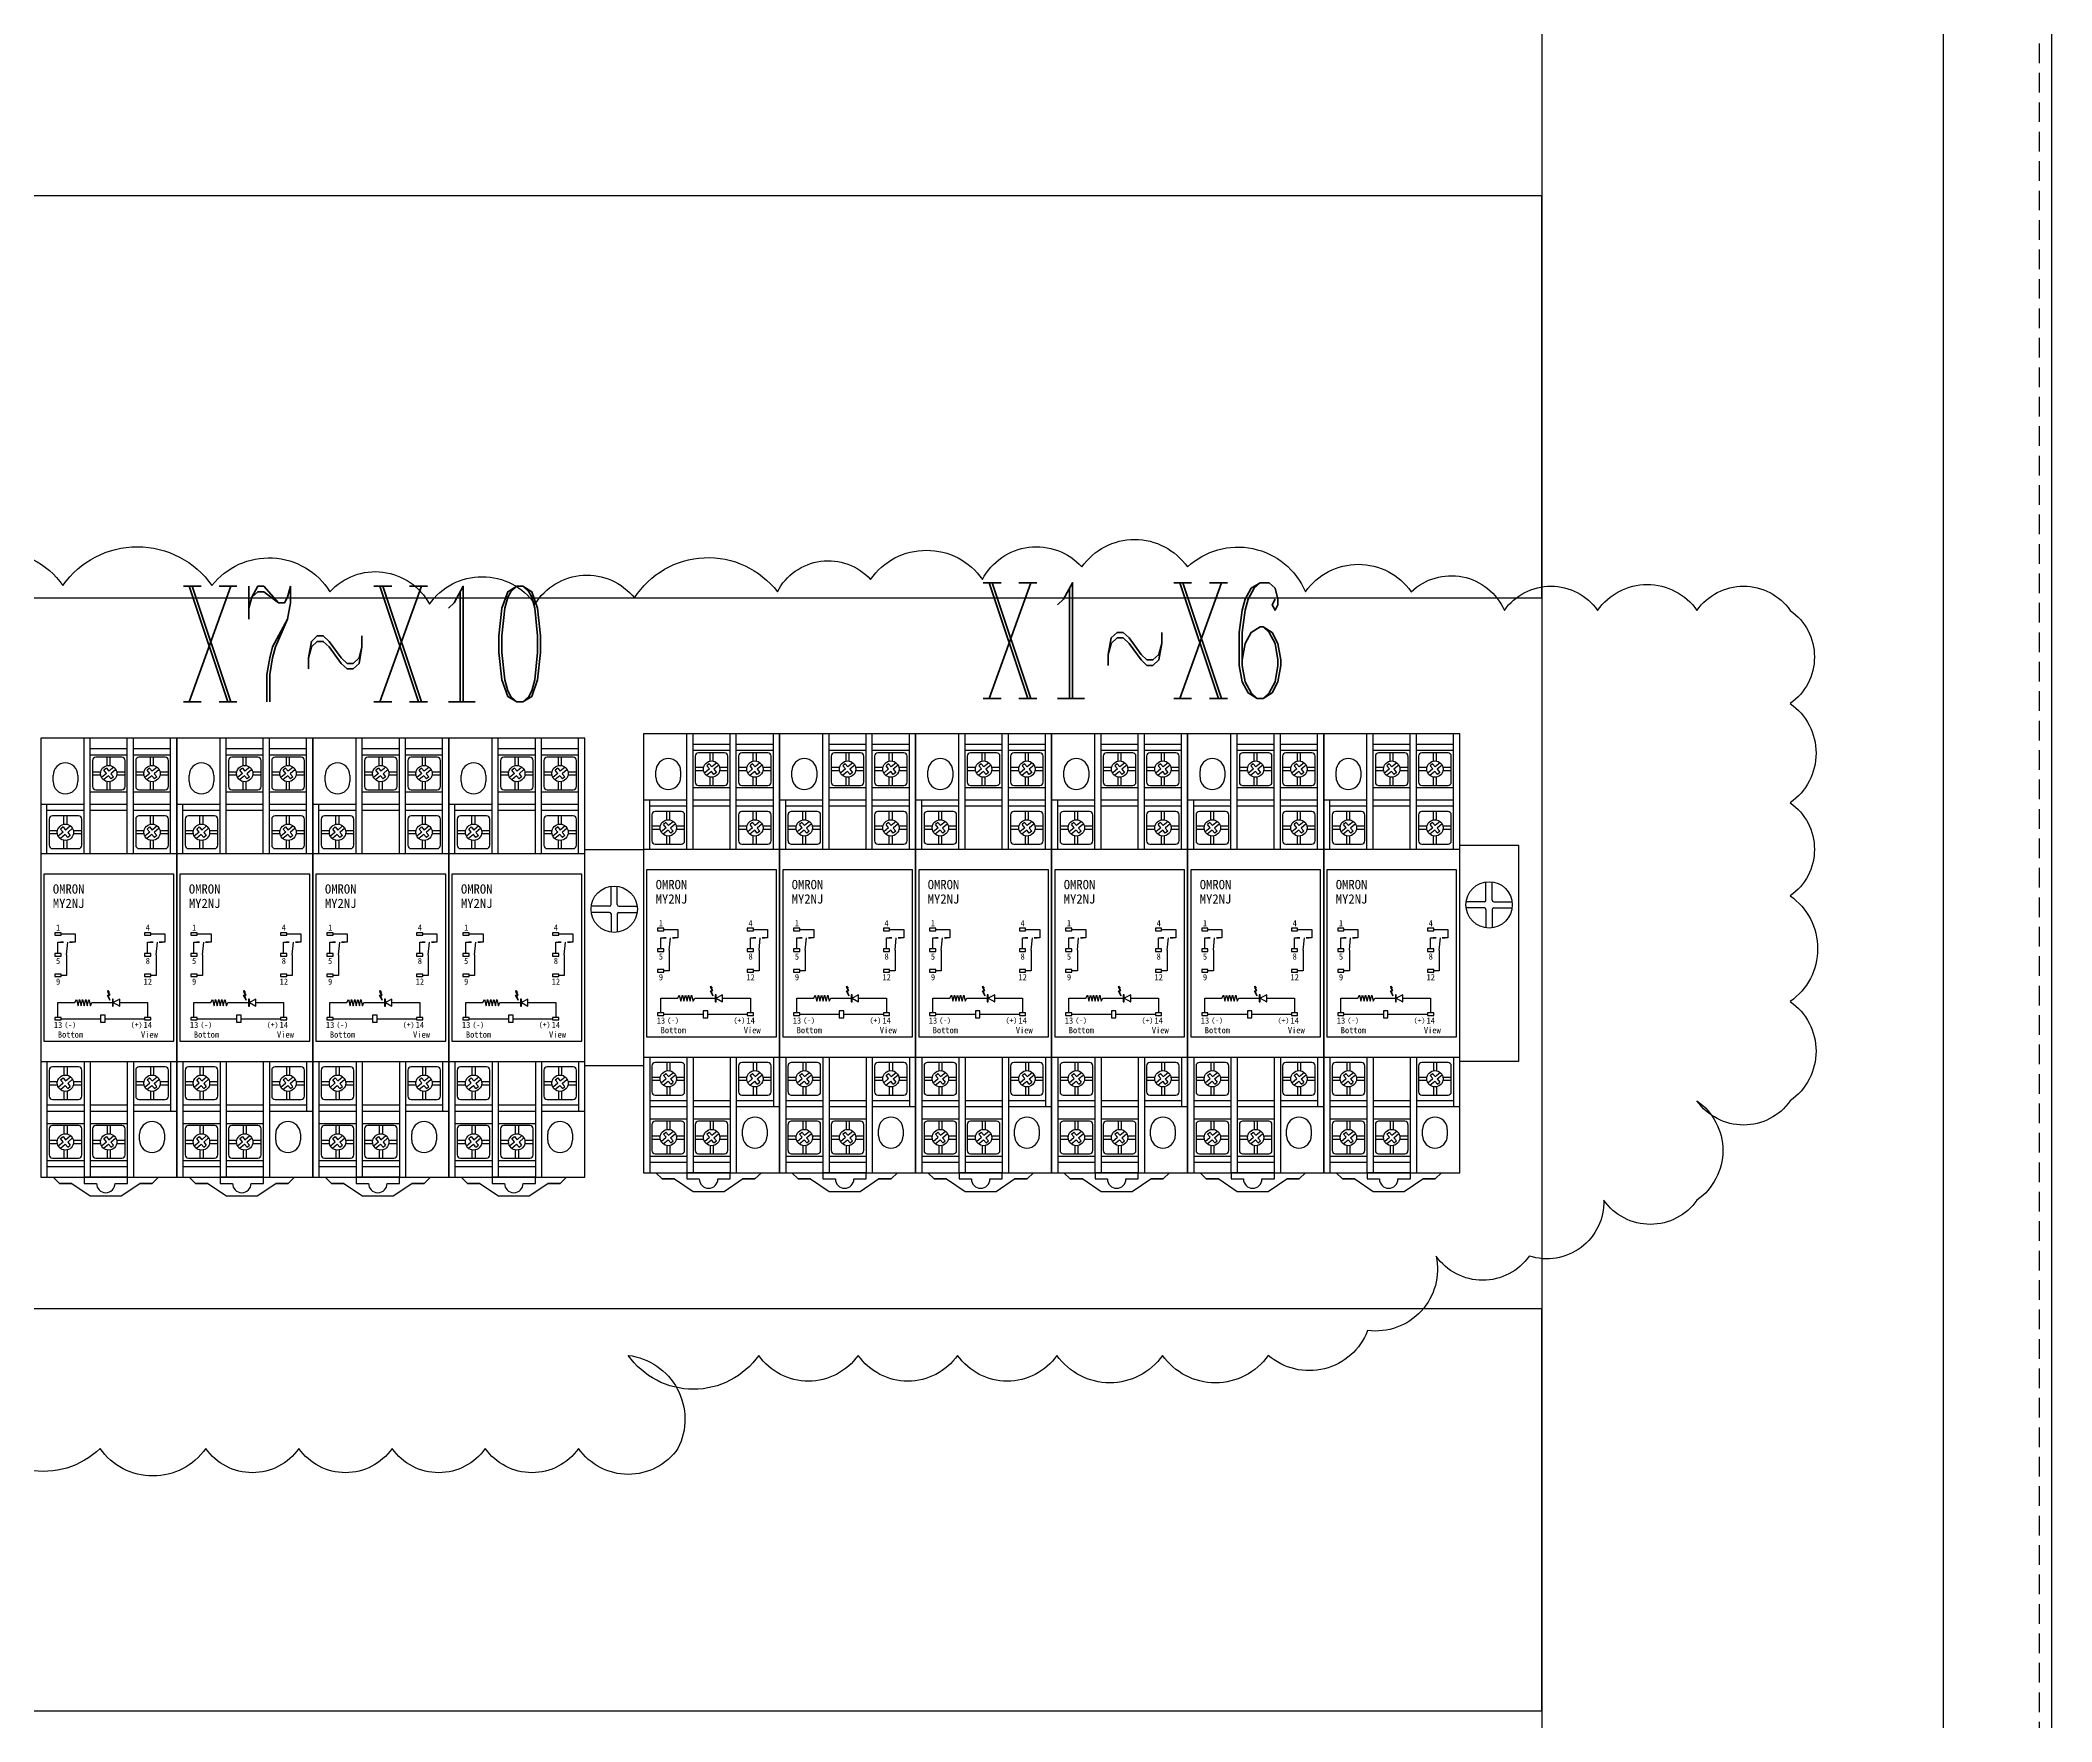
# Model space of a CAD drawing. Header units: millimetres. Extents: x 21506 to 58194, y 6783 to 13041.
# Drawn here: x 24072.3 to 24397.6, y 8054.7 to 8326.7 of the extents above; entities that cross this region are included whole.
import ezdxf
from ezdxf.enums import TextEntityAlignment as Align

# ---------------------------------------------------------------- set-up
doc = ezdxf.new("R2010")
doc.units = ezdxf.units.MM
doc.linetypes.add('CONTINOUS', pattern=[0])
doc.linetypes.add('HIDDEN', pattern=[9.525, 6.35, -3.175])
doc.layers.add('TEXT', color=11, linetype='Continuous')
doc.styles.add('CHINA', font='ROMANC.SHX', dxfattribs={"width": 0.8, "bigfont": 'stsl.shx'})
doc.styles.get("Standard").update_dxf_attribs({"font": ''})
doc.styles.get('Standard').set_extended_font_data('MingLiU')

# ---------------------------------------------------------------- blocks, each defined once
blk = doc.blocks.new('MLIBRYN')
at = {"ltscale": 10}
h = blk.add_hatch(color=256, dxfattribs=at)
h.paths.add_polyline_path([(10.91, -5.72), (11.09, -5.64), (10.84, -5.32)])
h.paths.add_polyline_path([(11.09, -6), (10.81, -6.13), (11.2, -6.85), (10.93, -6.14), (11.21, -6.01), (11.02, -5.67), (10.98, -5.69)])
for p, q in [((22, 35.5), (0, 35.5)), ((0, 35.5), (0, -35.5)), ((7, 16.79), (7, 35.5)), ((8, 16.79), (8, 35.5)), ((14, 33.79), (8, 33.79)), ((14, 32.79), (8, 32.79)), ((14, 16.79), (14, 35.5)), ((15, 16.79), (15, 35.5)), ((21, 33.79), (15, 33.79)), ((21, 32.79), (15, 32.79)), ((21, 16.79), (21, 35.5)), ((22, -35.5), (22, 35.5)), ((2, 28.5), (2, 29.5)), ((6, 29.5), (6, 28.5)), ((8.36, 31.9), (8.36, 27.68)), ((9.7, 30.04), (8.36, 30.04)), ((9.7, 29.53), (8.36, 29.53)), ((13.11, 32.43), (8.89, 32.43)), ((10.64, 29.82), (9.84, 29.15)), ((10.97, 29.43), (10.17, 28.76)), ((10.61, 30.65), (10.22, 30.32)), ((10.64, 29.82), (10.22, 30.32)), ((10.61, 30.65), (11.03, 30.15)), ((10.75, 31.08), (10.75, 32.43)), ((11.39, 28.93), (10.97, 29.43)), ((11.83, 30.82), (11.03, 30.15)), ((11.25, 31.08), (11.25, 32.43)), ((12.16, 30.43), (11.36, 29.76)), ((11.36, 29.76), (11.78, 29.26)), ((13.64, 30.04), (12.3, 30.04)), ((13.64, 29.53), (12.3, 29.53)), ((13.64, 27.68), (13.64, 31.9)), ((15.36, 31.9), (15.36, 27.68)), ((16.7, 30.04), (15.36, 30.04)), ((16.7, 29.53), (15.36, 29.53)), ((20.11, 32.43), (15.89, 32.43)), ((17.64, 29.82), (16.84, 29.15)), ((17.97, 29.43), (17.17, 28.76)), ((17.61, 30.65), (17.22, 30.32)), ((17.64, 29.82), (17.22, 30.32)), ((17.61, 30.65), (18.03, 30.15)), ((17.75, 31.08), (17.75, 32.43)), ((18.39, 28.93), (17.97, 29.43)), ((18.83, 30.82), (18.03, 30.15)), ((18.25, 31.08), (18.25, 32.43)), ((19.16, 30.43), (18.36, 29.76)), ((18.36, 29.76), (18.78, 29.26)), ((20.64, 30.04), (19.3, 30.04)), ((20.64, 29.53), (19.3, 29.53)), ((20.64, 27.68), (20.64, 31.9)), ((14, 26.79), (8, 26.79)), ((8.89, 27.15), (13.11, 27.15)), ((10.75, 27.15), (10.75, 28.49)), ((11.25, 27.15), (11.25, 28.49)), ((11.78, 29.26), (11.39, 28.93)), ((21, 26.79), (15, 26.79)), ((15.89, 27.15), (20.11, 27.15)), ((17.75, 27.15), (17.75, 28.49)), ((18.25, 27.15), (18.25, 28.49)), ((18.78, 29.26), (18.39, 28.93)), ((7, 24.79), (0, 24.79)), ((1, 16.79), (1, 24.79)), ((7, 23.79), (1, 23.79)), ((6.11, 22.93), (1.89, 22.93)), ((3.75, 21.58), (3.75, 22.93)), ((4.25, 21.58), (4.25, 22.93)), ((14, 24.79), (8, 24.79)), ((14, 23.79), (8, 23.79)), ((21, 24.79), (15, 24.79)), ((21, 23.79), (15, 23.79)), ((20.11, 22.93), (15.89, 22.93)), ((17.75, 21.58), (17.75, 22.93)), ((18.25, 21.58), (18.25, 22.93)), ((1.36, 22.4), (1.36, 18.18)), ((2.7, 20.54), (1.36, 20.54)), ((2.7, 20.03), (1.36, 20.03)), ((3.64, 20.32), (2.84, 19.65)), ((3.97, 19.93), (3.17, 19.26)), ((3.61, 21.15), (3.22, 20.82)), ((3.64, 20.32), (3.22, 20.82)), ((3.61, 21.15), (4.03, 20.65)), ((4.39, 19.43), (3.97, 19.93)), ((4.83, 21.32), (4.03, 20.65)), ((5.16, 20.93), (4.36, 20.26)), ((4.36, 20.26), (4.78, 19.76)), ((4.78, 19.76), (4.39, 19.43)), ((6.64, 20.54), (5.3, 20.54)), ((6.64, 20.03), (5.3, 20.03)), ((6.64, 18.18), (6.64, 22.4)), ((15.36, 22.4), (15.36, 18.18)), ((16.7, 20.54), (15.36, 20.54)), ((16.7, 20.03), (15.36, 20.03)), ((17.64, 20.32), (16.84, 19.65)), ((17.97, 19.93), (17.17, 19.26)), ((17.61, 21.15), (17.22, 20.82)), ((17.64, 20.32), (17.22, 20.82)), ((17.61, 21.15), (18.03, 20.65)), ((18.39, 19.43), (17.97, 19.93)), ((18.83, 21.32), (18.03, 20.65)), ((19.16, 20.93), (18.36, 20.26)), ((18.36, 20.26), (18.78, 19.76)), ((18.78, 19.76), (18.39, 19.43)), ((20.64, 20.54), (19.3, 20.54)), ((20.64, 20.03), (19.3, 20.03)), ((20.64, 18.18), (20.64, 22.4)), ((22, 16.79), (0, 16.79)), ((1.89, 17.65), (6.11, 17.65)), ((3.75, 17.65), (3.75, 18.99)), ((4.25, 17.65), (4.25, 18.99)), ((15.89, 17.65), (20.11, 17.65)), ((17.75, 17.65), (17.75, 18.99)), ((18.25, 17.65), (18.25, 18.99)), ((21.5, 13.5), (0.5, 13.5)), ((0.5, 13.5), (0.5, -13.5)), ((21.5, -13.5), (21.5, 13.5)), ((3.28, 4.05), (2.27, 4.05)), ((2.27, 4.05), (2.27, 3.63)), ((2.27, 3.63), (3.28, 3.63)), ((3.28, 3.63), (3.28, 4.05)), ((3.28, 3.84), (5.55, 3.84)), ((5.55, 3.84), (5.55, 2.52)), ((17.79, 4.05), (16.78, 4.05)), ((16.78, 4.05), (16.78, 3.63)), ((16.78, 3.63), (17.79, 3.63)), ((17.79, 3.63), (17.79, 4.05)), ((17.79, 3.84), (20.07, 3.84)), ((20.07, 3.84), (20.07, 2.52)), ((3.28, 0.7), (2.27, 0.7)), ((2.27, 0.7), (2.27, 0.28)), ((2.27, 0.28), (3.28, 0.28)), ((2.77, 0.7), (2.77, 2.52)), ((2.77, 2.52), (3.66, 2.52)), ((3.66, 2.52), (3.2, 2.52)), ((3.28, 0.28), (3.28, 0.7)), ((4.16, 0.49), (4.36, 2.52)), ((4.16, 0.49), (4.16, -2.85)), ((5.55, 2.52), (4.67, 2.52)), ((4.67, 2.52), (5.13, 2.52)), ((17.79, 0.7), (16.78, 0.7)), ((16.78, 0.7), (16.78, 0.28)), ((16.78, 0.28), (17.79, 0.28)), ((17.29, 0.7), (17.29, 2.52)), ((17.29, 2.52), (18.17, 2.52)), ((18.17, 2.52), (17.71, 2.52)), ((17.79, 0.28), (17.79, 0.7)), ((18.68, 0.49), (18.88, 2.52)), ((18.68, 0.49), (18.68, -2.85)), ((20.07, 2.52), (19.18, 2.52)), ((19.18, 2.52), (19.64, 2.52)), ((3.28, -2.64), (2.27, -2.64)), ((2.27, -2.64), (2.27, -3.06)), ((2.27, -3.06), (3.28, -3.06)), ((3.28, -3.06), (3.28, -2.64)), ((4.16, -2.85), (3.28, -2.85)), ((17.79, -2.64), (16.78, -2.64)), ((16.78, -2.64), (16.78, -3.06)), ((16.78, -3.06), (17.79, -3.06)), ((17.79, -3.06), (17.79, -2.64)), ((18.68, -2.85), (17.79, -2.85)), ((10.81, -6.13), (11.09, -6)), ((11.09, -6), (10.81, -6.13)), ((11.2, -6.85), (10.81, -6.13)), ((10.83, -6.19), (10.84, -6.18)), ((10.91, -5.72), (10.84, -5.32)), ((10.84, -5.32), (11.09, -5.64)), ((10.91, -5.72), (11.09, -5.64)), ((10.93, -6.14), (11.21, -6.01)), ((10.93, -6.14), (11.21, -6.01)), ((10.93, -6.14), (11.2, -6.85)), ((11.09, -6), (10.98, -5.69)), ((11.21, -6.01), (11.02, -5.67)), ((11.18, -5.96), (11.19, -5.96)), ((3.28, -9.65), (2.27, -9.65)), ((2.27, -9.65), (2.27, -10.07)), ((2.77, -9.65), (2.77, -7.26)), ((2.77, -7.26), (5.53, -7.26)), ((3.28, -10.07), (3.28, -9.65)), ((5.53, -7.26), (5.78, -6.76)), ((5.78, -6.76), (6.03, -7.76)), ((6.03, -7.76), (6.28, -6.76)), ((6.28, -6.76), (6.53, -7.76)), ((6.53, -7.76), (6.78, -6.76)), ((6.78, -6.76), (7.03, -7.76)), ((7.03, -7.76), (7.28, -6.76)), ((7.28, -6.76), (7.53, -7.76)), ((7.53, -7.76), (7.78, -6.76)), ((7.78, -6.76), (8.03, -7.76)), ((8.03, -7.76), (8.28, -7.26)), ((8.28, -7.26), (11.59, -7.26)), ((10.4, -9.3), (9.66, -9.3)), ((9.66, -9.3), (9.66, -10.41)), ((10.4, -10.41), (10.4, -9.3)), ((11.74, -6.7), (11.59, -6.7)), ((11.59, -6.7), (11.59, -7.83)), ((11.59, -7.83), (11.74, -7.83)), ((11.74, -7.83), (11.74, -6.7)), ((12.79, -6.7), (11.74, -7.26)), ((11.74, -7.26), (12.79, -7.83)), ((12.79, -7.83), (12.79, -6.7)), ((12.79, -7.26), (17.29, -7.26)), ((17.79, -9.65), (16.78, -9.65)), ((16.78, -9.65), (16.78, -10.07)), ((17.29, -7.26), (17.29, -9.65)), ((17.79, -10.07), (17.79, -9.65)), ((2.27, -10.07), (3.28, -10.07)), ((3.28, -9.86), (9.66, -9.86)), ((9.66, -10.41), (10.4, -10.41)), ((10.4, -9.86), (16.78, -9.86)), ((16.78, -10.07), (17.79, -10.07)), ((0.5, -13.5), (21.5, -13.5)), ((0, -16.79), (22, -16.79)), ((1, -16.79), (1, -35.5)), ((1.36, -18.18), (1.36, -22.4)), ((6.11, -17.65), (1.89, -17.65)), ((3.22, -19.76), (3.61, -19.43)), ((3.61, -19.43), (4.03, -19.93)), ((3.75, -17.65), (3.75, -18.99)), ((4.03, -19.93), (4.83, -19.26)), ((4.25, -17.65), (4.25, -18.99)), ((6.64, -22.4), (6.64, -18.18)), ((7, -16.79), (7, -35.5)), ((8, -16.79), (8, -35.5)), ((14, -16.79), (14, -35.5)), ((15, -16.79), (15, -35.5)), ((15.36, -18.18), (15.36, -22.4)), ((20.11, -17.65), (15.89, -17.65)), ((17.22, -19.76), (17.61, -19.43)), ((17.61, -19.43), (18.03, -19.93)), ((17.75, -17.65), (17.75, -18.99)), ((18.03, -19.93), (18.83, -19.26)), ((18.25, -17.65), (18.25, -18.99)), ((20.64, -22.4), (20.64, -18.18)), ((21, -16.79), (21, -24.79)), ((1.36, -20.03), (2.7, -20.03)), ((1.36, -20.54), (2.7, -20.54)), ((2.84, -20.93), (3.64, -20.26)), ((3.17, -21.32), (3.97, -20.65)), ((3.64, -20.26), (3.22, -19.76)), ((3.75, -21.58), (3.75, -22.93)), ((4.39, -21.15), (3.97, -20.65)), ((4.25, -21.58), (4.25, -22.93)), ((4.36, -20.32), (5.16, -19.65)), ((4.36, -20.32), (4.78, -20.82)), ((4.39, -21.15), (4.78, -20.82)), ((5.3, -20.03), (6.64, -20.03)), ((5.3, -20.54), (6.64, -20.54)), ((15.36, -20.03), (16.7, -20.03)), ((15.36, -20.54), (16.7, -20.54)), ((16.84, -20.93), (17.64, -20.26)), ((17.17, -21.32), (17.97, -20.65)), ((17.64, -20.26), (17.22, -19.76)), ((17.75, -21.58), (17.75, -22.93)), ((18.39, -21.15), (17.97, -20.65)), ((18.25, -21.58), (18.25, -22.93)), ((18.36, -20.32), (19.16, -19.65)), ((18.36, -20.32), (18.78, -20.82)), ((18.39, -21.15), (18.78, -20.82)), ((19.3, -20.03), (20.64, -20.03)), ((19.3, -20.54), (20.64, -20.54)), ((1, -23.79), (7, -23.79)), ((1, -24.79), (7, -24.79)), ((1.89, -22.93), (6.11, -22.93)), ((8, -23.79), (14, -23.79)), ((8, -24.79), (14, -24.79)), ((15, -23.79), (21, -23.79)), ((15, -24.79), (22, -24.79)), ((15.89, -22.93), (20.11, -22.93)), ((1, -26.79), (7, -26.79)), ((1.36, -27.68), (1.36, -31.9)), ((6.11, -27.15), (1.89, -27.15)), ((3.22, -29.26), (3.61, -28.93)), ((3.64, -29.76), (3.22, -29.26)), ((3.61, -28.93), (4.03, -29.43)), ((3.75, -27.15), (3.75, -28.49)), ((4.03, -29.43), (4.83, -28.76)), ((4.25, -27.15), (4.25, -28.49)), ((4.36, -29.82), (5.16, -29.15)), ((6.64, -31.9), (6.64, -27.68)), ((8, -26.79), (14, -26.79)), ((8.36, -27.68), (8.36, -31.9)), ((13.11, -27.15), (8.89, -27.15)), ((10.22, -29.26), (10.61, -28.93)), ((10.64, -29.76), (10.22, -29.26)), ((10.61, -28.93), (11.03, -29.43)), ((10.75, -27.15), (10.75, -28.49)), ((11.03, -29.43), (11.83, -28.76)), ((11.25, -27.15), (11.25, -28.49)), ((11.36, -29.82), (12.16, -29.15)), ((13.64, -31.9), (13.64, -27.68)), ((16, -29.5), (16, -28.5)), ((20, -28.5), (20, -29.5)), ((1.36, -29.53), (2.7, -29.53)), ((1.36, -30.04), (2.7, -30.04)), ((1.89, -32.43), (6.11, -32.43)), ((2.84, -30.43), (3.64, -29.76)), ((3.17, -30.82), (3.97, -30.15)), ((3.75, -31.08), (3.75, -32.43)), ((4.39, -30.65), (3.97, -30.15)), ((4.25, -31.08), (4.25, -32.43)), ((4.36, -29.82), (4.78, -30.32)), ((4.39, -30.65), (4.78, -30.32)), ((5.3, -29.53), (6.64, -29.53)), ((5.3, -30.04), (6.64, -30.04)), ((8.36, -29.53), (9.7, -29.53)), ((8.36, -30.04), (9.7, -30.04)), ((8.89, -32.43), (13.11, -32.43)), ((9.84, -30.43), (10.64, -29.76)), ((10.17, -30.82), (10.97, -30.15)), ((10.75, -31.08), (10.75, -32.43)), ((11.39, -30.65), (10.97, -30.15)), ((11.25, -31.08), (11.25, -32.43)), ((11.36, -29.82), (11.78, -30.32)), ((11.39, -30.65), (11.78, -30.32)), ((12.3, -29.53), (13.64, -29.53)), ((12.3, -30.04), (13.64, -30.04)), ((0, -35.5), (22, -35.5)), ((1, -32.79), (7, -32.79)), ((1, -33.79), (7, -33.79)), ((3.02, -36.5), (2, -35.5)), ((14.02, -35.5), (7.02, -35.5)), ((7.02, -35.5), (7.02, -36.5)), ((8, -32.79), (14, -32.79)), ((8, -33.79), (14, -33.79)), ((14.02, -36.5), (14.02, -35.5)), ((19.05, -35.5), (18.02, -36.5)), ((5.02, -36.5), (3.02, -36.5)), ((3.02, -36.5), (5.02, -36.5)), ((5.02, -36.5), (8.02, -38.5)), ((7.02, -36.5), (9.02, -36.5)), ((8.02, -38.5), (13.02, -38.5)), ((12.02, -36.5), (14.02, -36.5)), ((13.02, -38.5), (16.02, -36.5)), ((18.02, -36.5), (16.02, -36.5)), ((16.02, -36.5), (18.02, -36.5))]:
    blk.add_line(p, q, dxfattribs=at)
at = {"linetype": 'CONTINOUS', "ltscale": 10}
blk.add_line((0, 7), (0, -7), dxfattribs=at)
at = {"ltscale": 10}
for centre in [(11, 29.79), (18, 29.79), (4, 20.29), (18, 20.29), (4, -20.29), (18, -20.29), (4, -29.79), (11, -29.79)]:
    blk.add_circle(centre, 1.32, dxfattribs=at)
for centre, radius, start, end in [((4, 29.5), 2, 0, 180), ((8.89, 31.9), 0.528, 90, 180), ((13.11, 31.9), 0.528, 0, 90), ((15.89, 31.9), 0.528, 90, 180), ((20.11, 31.9), 0.528, 0, 90), ((4, 28.5), 2, 180, 0), ((8.89, 27.68), 0.528, 180, 270), ((13.11, 27.68), 0.528, 270, 0), ((15.89, 27.68), 0.528, 180, 270), ((20.11, 27.68), 0.528, 270, 0), ((1.89, 22.4), 0.528, 90, 180), ((6.11, 22.4), 0.528, 0, 90), ((15.89, 22.4), 0.528, 90, 180), ((20.11, 22.4), 0.528, 0, 90), ((1.89, 18.18), 0.528, 180, 270), ((6.11, 18.18), 0.528, 270, 0), ((15.89, 18.18), 0.528, 180, 270), ((20.11, 18.18), 0.528, 270, 0), ((1.89, -18.18), 0.528, 90, 180), ((6.11, -18.18), 0.528, 0, 90), ((15.89, -18.18), 0.528, 90, 180), ((20.11, -18.18), 0.528, 0, 90), ((1.89, -22.4), 0.528, 180, 270), ((6.11, -22.4), 0.528, 270, 0), ((15.89, -22.4), 0.528, 180, 270), ((20.11, -22.4), 0.528, 270, 0), ((1.89, -27.68), 0.528, 90, 180), ((6.11, -27.68), 0.528, 0, 90), ((8.89, -27.68), 0.528, 90, 180), ((13.11, -27.68), 0.528, 0, 90), ((18, -28.5), 2, 0, 180), ((1.89, -31.9), 0.528, 180, 270), ((6.11, -31.9), 0.528, 270, 0), ((8.89, -31.9), 0.528, 180, 270), ((13.11, -31.9), 0.528, 270, 0), ((18, -29.5), 2, 180, 0), ((10.52, -36.5), 1.5, 180, 0)]:
    blk.add_arc(centre, radius, start, end, dxfattribs=at)
at = {"linetype": 'CONTINOUS', "ltscale": 10}
for s, p in [('OMRON', (1.96, 10.37, 13.1)), ('MY2NJ', (1.96, 8.05, 13.1))]:
    blk.add_text(s, height=1.5, dxfattribs=at).set_placement(p)
for s, height, p in [('1', 1, (2.81, 4.39, 13.1)), ('4', 1, (17.32, 4.39, 13.1)), ('5', 1, (2.81, -1.01, 13.1)), ('8', 1, (17.32, -1.01, 13.1)), ('9', 1, (2.81, -4.36, 13.1)), ('12', 1, (17.32, -4.36, 13.1)), ('13', 1, (2.81, -11.37, 13.1)), ('Bottom', 1, (4.81, -12.93, 13.1)), ('(-)', 0.8, (4.77, -11.23, 13.1)), ('(+)', 0.8, (15.5, -11.23, 13.1)), ('View', 1, (17.57, -12.93, 13.1)), ('14', 1, (17.32, -11.37, 13.1))]:
    blk.add_text(s, height=height, dxfattribs=at).set_placement(p, align=Align.CENTER)
blk = doc.blocks.new('MLIBTB1C')
at = {"color": 1}
for p, q in [((4.25, 8.59), (4.25, 11.55)), ((4.25, 8.59), (4.25, 11.55)), ((5.25, 8.59), (5.25, 11.55)), ((5.25, 8.59), (5.25, 11.55)), ((4, 8.34), (1.03, 8.34)), ((4, 8.34), (1.03, 8.34)), ((4, 7.34), (1.03, 7.34)), ((4, 7.34), (1.03, 7.34)), ((4.25, 7.09), (4.25, 4.12)), ((4.25, 7.09), (4.25, 4.12)), ((5.25, 7.09), (5.25, 4.12)), ((5.25, 7.09), (5.25, 4.12)), ((5.5, 8.34), (8.47, 8.34)), ((5.5, 8.34), (8.47, 8.34)), ((5.5, 7.34), (8.47, 7.34)), ((5.5, 7.34), (8.47, 7.34))]:
    blk.add_line(p, q, dxfattribs=at)
blk.add_lwpolyline([(9.5, 17.5), (9.5, -17.5), (0, -17.5), (0, 17.5)], close=True, dxfattribs=at)
blk.add_lwpolyline([(9.5, 17.5), (9.5, -17.5), (0, -17.5), (0, 17.5)], close=True, dxfattribs=at)
blk.add_circle((4.75, 7.84), 3.75, dxfattribs=at)
blk.add_circle((4.75, 7.84), 3.75, dxfattribs=at)
for centre, start, end in [((4, 8.59), 270, 0), ((4, 8.59), 270, 0), ((4, 7.09), 0, 90), ((4, 7.09), 0, 90), ((5.5, 8.59), 180, 270), ((5.5, 8.59), 180, 270), ((5.5, 7.09), 90, 180), ((5.5, 7.09), 90, 180)]:
    blk.add_arc(centre, 0.25, start, end, dxfattribs=at)

msp = doc.modelspace()

# ---------------------------------------------------------------- linework, layer by layer
msp.add_lwpolyline([(23597.631, 7359.006), (24397.631, 7359.006), (24397.631, 8559.006), (23597.631, 8559.006)], close=True)
at = {"color": 5, "linetype": 'HIDDEN', "ltscale": 0.5}
msp.add_lwpolyline([(23599.592, 7360.966), (24395.671, 7360.966), (24395.671, 8557.045), (23599.592, 8557.045)], close=True, dxfattribs=at)
at = {"color": 4}
for points in [[(24315.131, 8549.513), (24315.131, 7379.486), (24380.131, 7379.486), (24380.131, 8549.513)], [(23680.131, 8236.506), (24315.131, 8236.506), (24315.131, 8301.506), (23680.131, 8301.506)], [(23680.131, 8056.506), (24315.131, 8056.506), (24315.131, 8121.506), (23680.131, 8121.506)]]:
    msp.add_lwpolyline(points, close=True, dxfattribs=at)
at = {"color": 1}
msp.add_lwpolyline([(24053.829, 8238.488, -0.5205671), (24075.939, 8238.488, -0.5205671), (24100.058, 8238.488, -0.5205671), (24119.153, 8237.484, -0.5205671), (24135.233, 8235.476, -0.5205671), (24152.318, 8235.476, -0.5205671), (24168.397, 8236.48, -0.5205671), (24191.512, 8237.484, -0.5205671), (24206.587, 8239.492, -0.5205671), (24224.677, 8239.492, -0.5205671), (24240.756, 8241.5, -0.5205671), (24257.841, 8241.5, -0.5205671), (24276.936, 8237.484, -0.5205671), (24294.021, 8237.484, -0.5205671), (24309.095, 8234.472, -0.5205671), (24324.17, 8234.472, -0.5205671), (24340.25, 8234.472, -0.5205671), (24355.325, 8234.472, -0.5205671), (24355.325, 8219.411, -0.5205671), (24355.325, 8203.346, -0.5205671), (24355.325, 8188.285, -0.5205671), (24355.325, 8171.216, -0.5205671), (24355.325, 8155.151, -0.5205671), (24340.25, 8155.151, -0.5205671), (24340.25, 8139.086, -0.5205671), (24325.175, 8139.086, -0.5205671), (24313.115, 8130.049, -0.5205671), (24298.041, 8130.049, -0.5205671), (24286.986, 8118.001, -0.5205671), (24270.906, 8113.984, -0.5205671), (24253.821, 8113.984, -0.5205671), (24236.736, 8113.984, -0.5205671), (24220.657, 8113.984, -0.5205671), (24204.577, 8113.984, -0.5205671), (24188.497, 8113.984, -0.5205671), (24167.392, 8113.984, -0.5205671), (24175.432, 8098.923, -0.5205671), (24159.352, 8098.923, -0.5205671), (24144.278, 8098.923, -0.5205671), (24129.203, 8098.923, -0.5205671), (24114.128, 8098.923, -0.5205671), (24099.053, 8098.923, -0.5205671), (24081.969, 8098.923, -0.5205671), (24060.864, 8102.94, -0.5205671)], format="xyb", dxfattribs=at)

# ---------------------------------------------------------------- block references
for name, p in [('MLIBRYN', (24072.371, 8178.293)), ('MLIBRYN', (24094.371, 8178.293)), ('MLIBRYN', (24116.371, 8178.293)), ('MLIBRYN', (24138.371, 8178.293)), ('MLIBRYN', (24169.871, 8179.006)), ('MLIBRYN', (24191.871, 8179.006)), ('MLIBRYN', (24213.871, 8179.006)), ('MLIBRYN', (24235.871, 8179.006)), ('MLIBRYN', (24257.871, 8179.006)), ('MLIBRYN', (24279.871, 8179.006)), ('MLIBTB1C', (24160.371, 8178.293)), ('MLIBTB1C', (24301.871, 8179.006))]:
    msp.add_blockref(name, p)

# ---------------------------------------------------------------- texts
at = {"layer": 'TEXT', "style": 'CHINA', "width": 0.6}
for s, p in [('X7~X10', (24124.811, 8229.02)), ('X1~X6', (24249.367, 8229.584))]:
    msp.add_text(s, height=18.7281, dxfattribs=at).set_placement(p, align=Align.MIDDLE)

doc.saveas('drawing.dxf')
